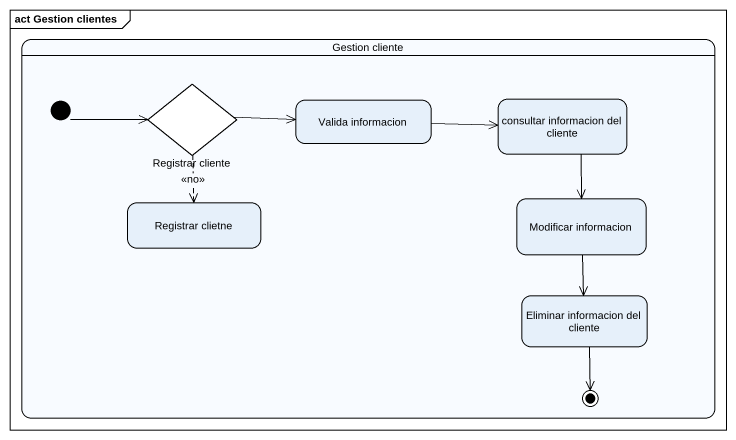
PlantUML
@startuml
mainframe act Gestion clientes
hide empty description
state "Gestion cliente" as Gestion_cliente {
  state "Registrar cliente" as Registrar_cliente <<choice>>
  state "Valida informacion" as Valida_informacion
  state "consultar informacion del cliente" as consultar_informacion_del
  state "Registrar clietne" as Registrar_clietne
  state "Modificar informacion" as Modificar_informacion
  state "Eliminar informacion del cliente" as Eliminar_informacion_del
  [*] -right-> Registrar_cliente
  Eliminar_informacion_del --> [*]
}
Registrar_cliente -right-> Valida_informacion
Registrar_cliente -[dashed]-> Registrar_clietne : <<no>>
Valida_informacion -right-> consultar_informacion_del
consultar_informacion_del --> Modificar_informacion
Modificar_informacion --> Eliminar_informacion_del
@enduml
